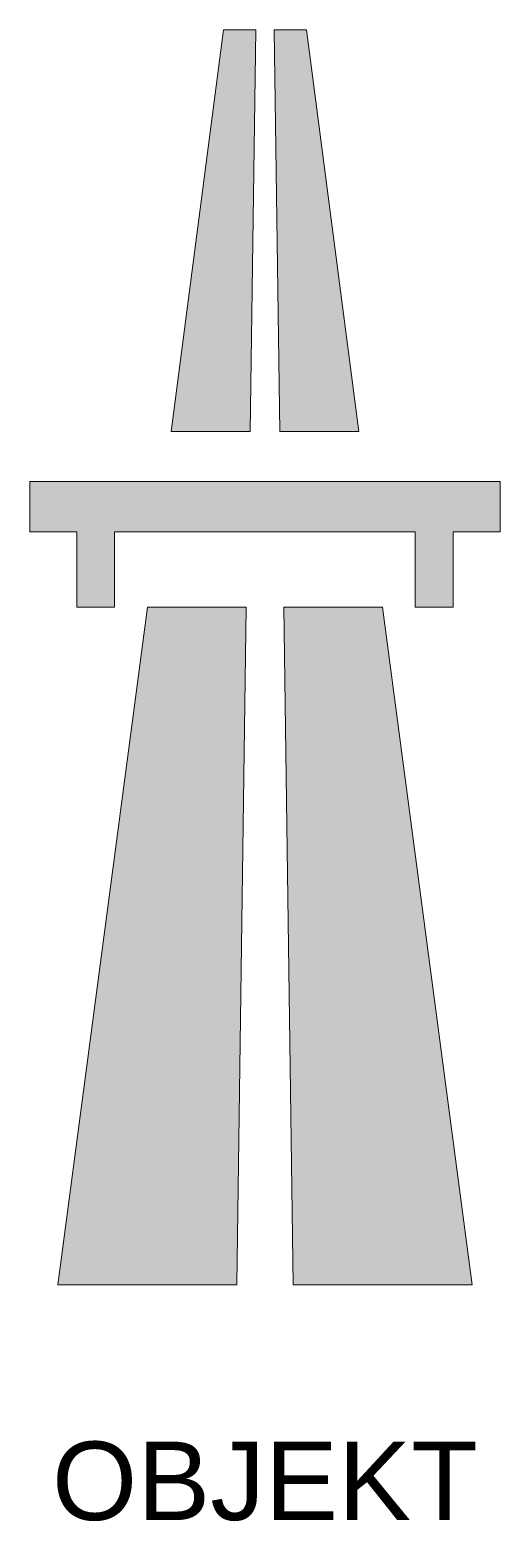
# Model space of a CAD drawing. Header units: metres. Extents: x -0.75 to 0.75, y -0.75 to 4.
import ezdxf
from ezdxf.enums import TextEntityAlignment as Align

# ---------------------------------------------------------------- set-up
doc = ezdxf.new("R2010")
doc.units = ezdxf.units.M
doc.layers.get('Defpoints').update_dxf_attribs({"color": 140, "lineweight": 5})
doc.styles.get("Standard").update_dxf_attribs({"font": 'arial.ttf'})

msp = doc.modelspace()

# ---------------------------------------------------------------- hatches: boundary and pattern name
at = {"lineweight": 0}
h = msp.add_hatch(color=0, dxfattribs=at)
h.dxf.hatch_style = 1
h.paths.add_polyline_path([(-0.0476, 2.7186), (-0.0296, 3.9986), (-0.1322, 3.9986), (-0.2994, 2.7186)])
h = msp.add_hatch(color=0, dxfattribs=at)
h.dxf.hatch_style = 1
h.paths.add_polyline_path([(0.2994, 2.7186), (0.1322, 3.9986), (0.0296, 3.9986), (0.0476, 2.7186)])
h = msp.add_hatch(color=0, dxfattribs=at)
h.dxf.hatch_style = 1
h.paths.add_polyline_path([(-0.75, 2.5589), (-0.75, 2.3992), (-0.5998, 2.3992), (-0.5998, 2.159), (-0.4803, 2.159), (-0.4803, 2.3992), (0.4792, 2.3992), (0.4792, 2.159), (0.5998, 2.159), (0.5998, 2.3992), (0.75, 2.3992), (0.75, 2.5589)])
h = msp.add_hatch(color=0, dxfattribs=at)
h.dxf.hatch_style = 1
h.paths.add_polyline_path([(-0.0603, 2.159), (-0.3745, 2.159), (-0.6601, 0), (-0.0899, 0)])
h = msp.add_hatch(color=0, dxfattribs=at)
h.dxf.hatch_style = 1
h.paths.add_polyline_path([(0.0899, 0), (0.6601, 0), (0.3745, 2.159), (0.0603, 2.159)])

# ---------------------------------------------------------------- linework, layer by layer
at = {"color": 0, "lineweight": 0}
for points in [[(-0.2994, 2.7186), (-0.1322, 3.9986), (-0.0296, 3.9986), (-0.0476, 2.7186), (-0.2994, 2.7186)], [(0.2994, 2.7186), (0.1322, 3.9986), (0.0296, 3.9986), (0.0476, 2.7186), (0.2994, 2.7186)], [(-0.5998, 2.159), (-0.5998, 2.3992), (-0.75, 2.3992), (-0.75, 2.5589), (0.75, 2.5589), (0.75, 2.3992), (0.5998, 2.3992), (0.5998, 2.159), (0.4792, 2.159), (0.4792, 2.3992), (-0.4803, 2.3992), (-0.4803, 2.159), (-0.5998, 2.159)], [(-0.6601, 0), (-0.3745, 2.159), (-0.0603, 2.159), (-0.0899, 0), (-0.6601, 0)], [(0.6601, 0), (0.3745, 2.159), (0.0603, 2.159), (0.0899, 0), (0.6601, 0)]]:
    msp.add_lwpolyline(points, close=True, dxfattribs=at)

# ---------------------------------------------------------------- texts
at = {"layer": 'Defpoints'}
msp.add_attdef('OBJEKT', text='659', height=0.25, dxfattribs=at).set_placement((0, -0.5), align=Align.TOP_CENTER)

doc.saveas('drawing.dxf')
